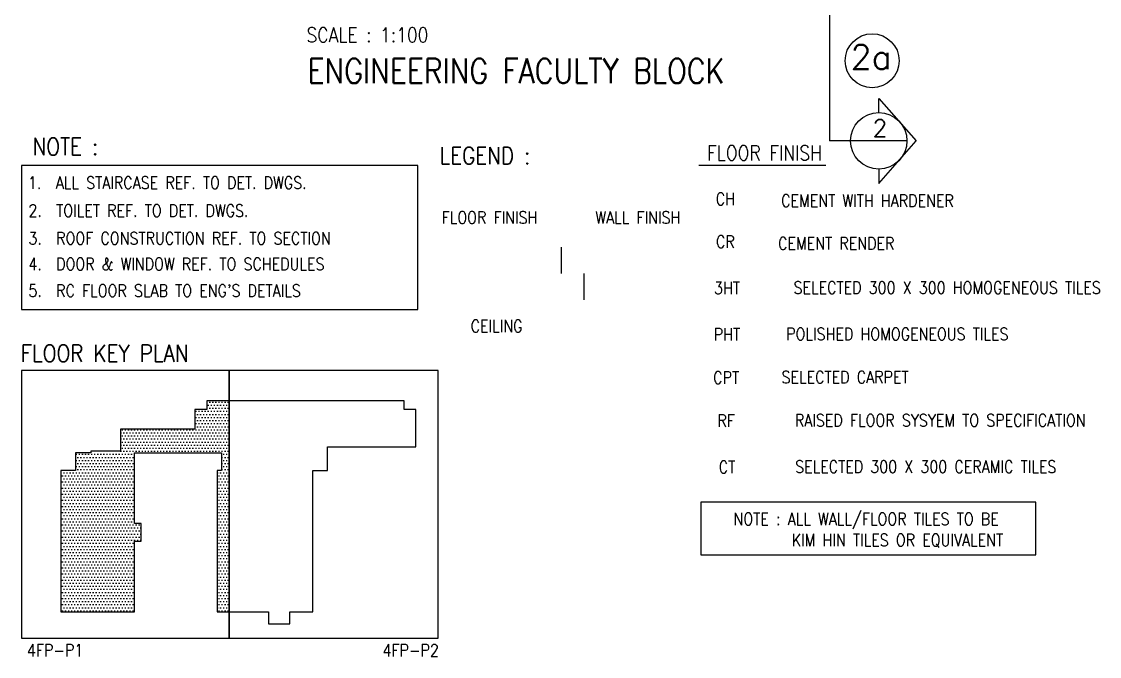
# Model space of a CAD drawing. Extents: x 2266480 to 2405436, y -858634 to -757865.
# Drawn here: x 2270497 to 2292448, y -858634 to -845702 of the extents above; entities that cross this region are included whole.
import ezdxf
from ezdxf.enums import TextEntityAlignment as Align

# ---------------------------------------------------------------- set-up
doc = ezdxf.new("R2010")
doc.units = 0
doc.header["$LTSCALE"] = 10
doc.header["$MEASUREMENT"] = 0
doc.layers.get('0').update_dxf_attribs({"linetype": 'CONTINUOUS'})
for name, color, linetype in [('AR', 7, 'CONTINUOUS'), ('AR1', 7, 'CONTINUOUS'), ('DR', 7, 'CONTINUOUS'), ('GRID-T', 7, 'CONTINUOUS'), ('LINE', 7, 'CONTINUOUS'), ('PL', 5, 'CONTINUOUS'), ('T50', 4, 'CONTINUOUS')]:
    doc.layers.add(name, color=color, linetype=linetype)
doc.styles.add('ROMANS', font='romans')

msp = doc.modelspace()

# ---------------------------------------------------------------- hatches: boundary and pattern name
at = {"layer": 'PL'}
h = msp.add_hatch(dxfattribs=at)
h.set_pattern_fill('DOTS', color=0, scale=1000, style=0)
h.set_pattern_definition([(0, (860798.956, 608.56), (31.25, 62.5), [0, -62.5])])
h.paths.add_polyline_path([(2274568.6, -854487.1), (2274568.6, -854847.1), (2274478.6, -854847.1), (2274478.6, -857727.1), (2274722.3, -857727.1), (2274722.3, -853425.1), (2274268.6, -853425.1), (2274268.6, -853601.1), (2274028.6, -853601.1), (2274028.6, -854007.1), (2272510.6, -854007.1), (2272510.6, -854454.1), (2271909, -854454.1), (2271909, -854487.1), (2271598.6, -854487.1), (2271598.6, -854847.1), (2271298.6, -854847.1), (2271298.6, -857727.1), (2272798.6, -857727.1), (2272798.6, -856287.1), (2272933.6, -856287.1), (2272933.6, -855927.1), (2272798.6, -855926.6), (2272798.6, -854487.1)])

# ---------------------------------------------------------------- linework, layer by layer
at = {"color": 0}
for p, q in [((2281484.2, -850300.5), (2281484.2, -850834.3)), ((2281947.3, -850834.3), (2281947.3, -851368.1))]:
    msp.add_line(p, q, dxfattribs=at)
at = {"layer": 'AR', "color": 0}
for p, q in [((2286950.7, -835790), (2286950.7, -848131.5)), ((2287953.3, -847556.5), (2287953.3, -847266.6)), ((2287953.3, -847266.6), (2288715.6, -848134.1)), ((2287378.3, -848131.5), (2286950.7, -848131.5)), ((2288528.3, -848131.5), (2287378.3, -848131.5)), ((2287953.3, -849001.6), (2288715.6, -848134.1)), ((2287953.3, -848706.5), (2287953.3, -849001.6))]:
    msp.add_line(p, q, dxfattribs=at)
msp.add_circle((2287953.3, -848131.5), 575, dxfattribs=at)
at = {"layer": 'DR', "color": 0}
msp.add_lwpolyline([(2284329.9, -856566.2), (2291154.6, -856566.2), (2291154.6, -855489.1), (2284329.9, -855489.1)], close=True, dxfattribs=at)
at = {"layer": 'GRID-T', "color": 0}
msp.add_circle((2287819.4, -846500.7), 550, dxfattribs=at)
at = {"layer": 'LINE', "color": 0}
msp.add_lwpolyline([(2270497.2, -851568.5), (2278565.3, -851568.5), (2278565.3, -848632.4), (2270497.2, -848632.4)], close=True, dxfattribs=at)
at = {"layer": 'PL', "color": 0}
for points in [[(2270497.2, -858258.9), (2274722.3, -858258.9), (2274722.3, -852810.1), (2270497.2, -852810.1)], [(2274722.3, -858258.9), (2278983.2, -858258.9), (2278983.2, -852810.1), (2274722.3, -852810.1)]]:
    msp.add_lwpolyline(points, close=True, dxfattribs=at)
msp.add_lwpolyline([(2271298.6, -854847.1), (2271298.6, -857727.1), (2272798.6, -857727.1), (2272798.6, -856287.1), (2272933.6, -856287.1), (2272933.6, -855927.1), (2272798.6, -855926.6), (2272798.6, -854487.1), (2274568.6, -854487.1), (2274568.6, -854847.1), (2274478.6, -854847.1), (2274478.6, -857727.1), (2275528.6, -857727.1), (2275528.6, -857967.1), (2275960.6, -857967.1), (2275960.6, -857727.1), (2276428.6, -857727.1), (2276428.6, -854847.1), (2276728.6, -854847.1), (2276728.6, -854367.1), (2278528.6, -854367.1), (2278528.6, -853602.7), (2278288.6, -853602.7), (2278288.6, -853425.1), (2274268.6, -853425.1), (2274268.6, -853601.1), (2274028.6, -853601.1), (2274028.6, -854007.1), (2272510.6, -854007.1), (2272510.6, -854454.1), (2271909, -854454.1), (2271909, -854487.1), (2271598.6, -854487.1), (2271598.6, -854847.1), (2271298.6, -854847.1)], dxfattribs=at)
at = {"layer": 'T50', "color": 0}
msp.add_line((2286877.6, -848632.4), (2284288.5, -848632.4), dxfattribs=at)
msp.add_line((2286877.6, -848632.4), (2284288.5, -848632.4), dxfattribs=at)

# ---------------------------------------------------------------- texts
at = {"color": 0, "style": 'ROMANS', "width": 0.85}
for s, height, p in [('SCALE : 1:100', 300, (2276300.9, -846124.7)), ('ENGINEERING FACULTY BLOCK', 500, (2276321.8, -846957.2))]:
    msp.add_text(s, height=height, dxfattribs=at).set_placement(p)
at = {"layer": 'AR1', "color": 0, "style": 'ROMANS'}
msp.add_text('2', height=350, dxfattribs=at).set_placement((2287828, -848048.3))
at = {"layer": 'GRID-T', "color": 0, "style": 'ROMANS'}
msp.add_text('2a', height=500, dxfattribs=at).set_placement((2287379.9, -846673.7))
at = {"layer": 'T50', "color": 0, "style": 'ROMANS', "width": 0.85}
for s, height, p in [('NOTE :', 350, (2271389.6, -848248.2, 1895.1)), ('LEGEND :', 350, (2279935, -848434.7, 1895.1)), ('FLOOR FINISH', 300, (2285626.4, -848378.6, 1895.1)), ('CH', 250, (2284830.1, -849314.4, 1895.1)), ('CEMENT WITH HARDENER', 250, (2287723.7, -849350.2, 1895.1)), ('FLOOR FINISH', 250, (2280027.2, -849693.3, 1895.1)), ('WALL FINISH', 250, (2283048.1, -849693.3, 1895.1)), ('CR', 250, (2284830.1, -850186.2, 1895.1)), ('CEMENT RENDER', 250, (2287088, -850222, 1895.1)), ('3HT', 250, (2284863.2, -851129.4, 1895.1)), ('SELECTED 300 X 300 HOMOGENEOUS TILES', 250, (2289346.9, -851120.3, 1895.1)), ('CEILING', 250, (2280171, -851905.7, 1895.1)), ('PHT', 250, (2284863.2, -852075.1, 1895.1)), ('POLISHED HOMOGENEOUS TILES', 250, (2288332.2, -852066, 1895.1)), ('CPT', 250, (2284845.9, -852954.6, 1895.1)), ('SELECTED CARPET', 250, (2287268, -852945.5, 1895.1)), ('RF', 250, (2284845.9, -853834, 1895.1)), ('RAISED FLOOR SYSYEM TO SPECIFICATION', 250, (2289206.1, -853824.9, 1895.1)), ('CT', 250, (2284863.2, -854777.2, 1895.1)), ('SELECTED 300 X 300 CERAMIC TILES', 250, (2288910.8, -854768.1, 1895.1)), ('NOTE : ALL WALL/FLOOR TILES TO BE ', 250, (2287769.5, -855853, 1895.1)), ('KIM HIN TILES OR EQUIVALENT', 250, (2288333.8, -856276.3, 1895.1))]:
    msp.add_text(s, height=height, dxfattribs=at).set_placement(p, align=Align.MIDDLE)
for s, height, p in [('1.  ALL STAIRCASE REF. TO DET. DWGS.', 250, (2270629, -849109.6)), ('2.  TOILET REF. TO DET. DWGS.', 250, (2270637.1, -849678.2)), ('3.  ROOF CONSTRUCTION REF. TO SECTION', 250, (2270637.1, -850241)), ('4.  DOOR & WINDOW REF. TO SCHEDULES', 250, (2270637.1, -850766)), ("5.  RC FLOOR SLAB TO ENG'S DETAILS", 250, (2270637.1, -851309)), ('FLOOR KEY PLAN', 350, (2270482.3, -852633.5)), ('4FP-P1', 250, (2270607.3, -858634.4)), ('4FP-P2', 250, (2277848.2, -858634.4))]:
    msp.add_text(s, height=height, dxfattribs=at).set_placement(p)

doc.saveas('drawing.dxf')
